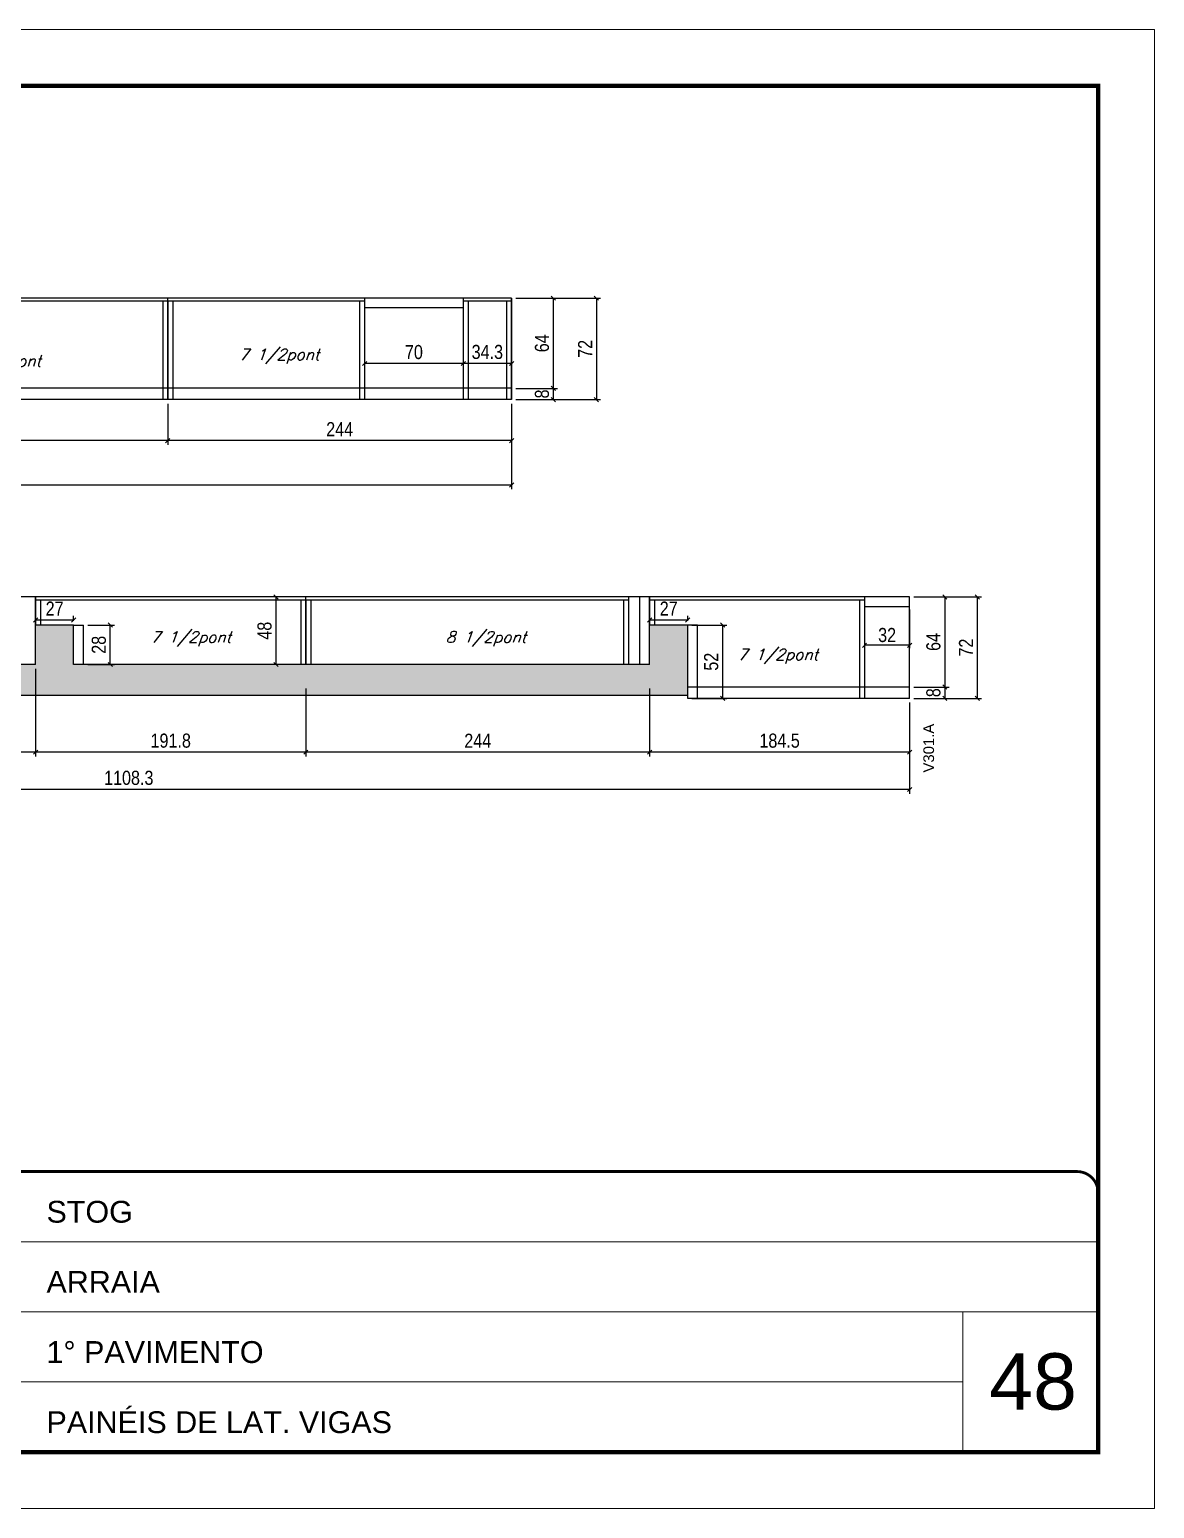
# Model space of a CAD drawing. Extents: x -3394 to 16474, y -5031 to 14397.
# Drawn here: x 9714 to 10512, y 712 to 1762 of the extents above; entities that cross this region are included whole.
import ezdxf

# ---------------------------------------------------------------- set-up
doc = ezdxf.new("R2010")
doc.units = 0
doc.linetypes.add('CONTINUO', pattern=[0])
doc.linetypes.add('DASHED', pattern=[0.75, 0.5, -0.25])
doc.layers.get('0').update_dxf_attribs({"linetype": 'CONTINUOUS'})
doc.layers.get('Defpoints').update_dxf_attribs({"linetype": 'CONTINUOUS'})
for name, color, linetype, lineweight in [('CARIMBO', 255, 'CONTINUOUS', 9), ('Folhas', 255, 'CONTINUOUS', 9), ('SARRAFO DE PRESSAO', 251, 'DASHED', 9)]:
    doc.layers.add(name, color=color, linetype=linetype, lineweight=lineweight)
for name, color, linetype in [('COTA', 241, 'CONTINUOUS'), ('NOMENCLATURA', 7, 'CONTINUOUS'), ('Painéis', 200, 'CONTINUOUS'), ('SARR_2.2x7', 40, 'CONTINUOUS'), ('SARR_3.5x7', 81, 'CONTINUOUS'), ('texto', 7, 'CONTINUOUS')]:
    doc.layers.add(name, color=color, linetype=linetype)
doc.styles.add('ARIAL', font='arial.ttf')
doc.styles.add('COTA TECNICA', font='techl___.ttf', dxfattribs={"height": 10})
doc.styles.add('ROMANS', font='romans.shx')
doc.dimstyles.new('PAINEL', dxfattribs={"dimtxt": 10, "dimasz": 3, "dimexe": 3, "dimexo": 3, "dimgap": 3, "dimtad": 1, "dimdec": 1, "dimzin": 12, "dimdsep": 46, "dimtxsty": 'COTA TECNICA', "dimblk1": 'OBLIQUE', "dimblk2": 'OBLIQUE', "dimsah": 1, "dimcen": 0.9, "dimclrd": 4, "dimclre": 4, "dimclrt": 240, "dimadec": 1, "dimazin": 3, "dimtfac": 1, "dimtdec": 1, "dimtmove": 0, "dimatfit": 3, "dimfxl": 1, "dimtolj": 1, "dimtzin": 12, "dimarcsym": 0})

# ---------------------------------------------------------------- blocks, each defined once
blk = doc.blocks.new('9999999999')
at = {"color": 30, "linetype": 'CONTINUO'}
for p, q in [((98564.6, 34379.6), (99584, 34379.6)), ((98564.6, 34329.8), (99488, 34329.8)), ((99584, 34329.8), (99488, 34329.8)), ((99488, 34329.8), (99488, 34230.2)), ((98564.6, 34280), (99488, 34280))]:
    blk.add_line(p, q, dxfattribs=at)
at = {"color": 30, "linetype": 'CONTINUO', "const_width": 2}
blk.add_lwpolyline([(99584, 34230.2), (99584, 34414.4, 0.414214), (99569, 34429.4), (98229, 34429.4, 0.414214), (98214, 34414.4), (98214, 34245.2, 0.414214), (98229, 34230.2), (99584, 34230.2)], format="xyb", dxfattribs=at)
at = {"layer": 'Folhas'}
blk.add_lwpolyline([(98139, 34190.2), (99624, 34190.2), (99624, 35240.2), (98139, 35240.2)], close=True, dxfattribs=at)
at = {"layer": 'Folhas', "color": 30, "const_width": 3}
blk.add_lwpolyline([(98214, 34230.2), (99584, 34230.2), (99584, 35200.2), (98214, 35200.2)], close=True, dxfattribs=at)
at = {"color": 7, "linetype": 'Continuous', "ltscale": 5, "style": 'ARIAL'}
for s, height, p in [('STOG', 15.48, (98837.7, 34393.1)), ('ARRAIA', 15.48, (98837.7, 34343.3)), ('1° PAVIMENTO', 15.483, (98837.7, 34293.5)), ('PAINÉIS DE LAT. VIGAS', 15.483, (98837.7, 34243.7))]:
    blk.add_text(s, height=height, dxfattribs=at).set_placement(p)
blk = doc.blocks.new('_Oblique')
at = {"color": 0, "linetype": 'ByBlock', "lineweight": -2}
blk.add_line((-0.5, -0.5), (0.5, 0.5), dxfattribs=at)
blk = doc.blocks.new('*D1568')
at = {"layer": 'COTA', "color": 4, "linetype": 'ByBlock', "lineweight": -2, "transparency": 16777216}
for p, q in [((10154, 1284.4), (10154, 1246.2)), ((10338.5, 1284.4), (10338.5, 1246.2)), ((10338.5, 1249.2), (10154, 1249.2))]:
    blk.add_line(p, q, dxfattribs=at)
at = {"layer": 'Defpoints', "color": 0, "linetype": 'ByBlock', "transparency": 16777216}
for p in [(10154, 1287.4), (10338.5, 1287.4), (10154, 1249.2)]:
    blk.add_point(p, dxfattribs=at)
at = {"layer": 'COTA', "color": 4, "linetype": 'ByBlock', "lineweight": -2, "transparency": 16777216, "xscale": 3, "yscale": 3, "zscale": 3, "rotation": 180}
blk.add_blockref('_Oblique', (10154, 1249.2), dxfattribs=at)
at = {"layer": 'COTA', "color": 4, "linetype": 'ByBlock', "lineweight": -2, "transparency": 16777216, "xscale": 3, "yscale": 3, "zscale": 3}
blk.add_blockref('_Oblique', (10338.5, 1249.2), dxfattribs=at)
at = {"layer": 'COTA', "color": 240, "linetype": 'ByBlock', "transparency": 16777216, "insert": (10246.2, 1257.3), "char_height": 10, "attachment_point": 5, "style": 'COTA TECNICA'}
blk.add_mtext('\\A1;184.5', dxfattribs=at)
blk = doc.blocks.new('*D1492')
at = {"layer": 'COTA', "color": 4, "linetype": 'ByBlock', "lineweight": -2, "transparency": 16777216}
for p, q in [((9910, 1294.4), (9910, 1246.2)), ((10154, 1294.4), (10154, 1246.2)), ((10154, 1249.2), (9910, 1249.2))]:
    blk.add_line(p, q, dxfattribs=at)
at = {"layer": 'Defpoints', "color": 0, "linetype": 'ByBlock', "transparency": 16777216}
for p in [(9910, 1297.4), (10154, 1297.4), (9910, 1249.2)]:
    blk.add_point(p, dxfattribs=at)
at = {"layer": 'COTA', "color": 4, "linetype": 'ByBlock', "lineweight": -2, "transparency": 16777216, "xscale": 3, "yscale": 3, "zscale": 3, "rotation": 180}
blk.add_blockref('_Oblique', (9910, 1249.2), dxfattribs=at)
at = {"layer": 'COTA', "color": 4, "linetype": 'ByBlock', "lineweight": -2, "transparency": 16777216, "xscale": 3, "yscale": 3, "zscale": 3}
blk.add_blockref('_Oblique', (10154, 1249.2), dxfattribs=at)
at = {"layer": 'COTA', "color": 240, "linetype": 'ByBlock', "transparency": 16777216, "insert": (10032, 1257.3), "char_height": 10, "attachment_point": 5, "style": 'COTA TECNICA'}
blk.add_mtext('\\A1;244', dxfattribs=at)
blk = doc.blocks.new('*D1493')
at = {"layer": 'COTA', "color": 4, "linetype": 'ByBlock', "lineweight": -2, "transparency": 16777216}
for p, q in [((9718.2, 1308.4), (9718.2, 1246.2)), ((9910, 1294.4), (9910, 1246.2)), ((9910, 1249.2), (9718.2, 1249.2))]:
    blk.add_line(p, q, dxfattribs=at)
at = {"layer": 'Defpoints', "color": 0, "linetype": 'ByBlock', "transparency": 16777216}
for p in [(9718.2, 1311.4), (9910, 1297.4), (9718.2, 1249.2)]:
    blk.add_point(p, dxfattribs=at)
at = {"layer": 'COTA', "color": 4, "linetype": 'ByBlock', "lineweight": -2, "transparency": 16777216, "xscale": 3, "yscale": 3, "zscale": 3, "rotation": 180}
blk.add_blockref('_Oblique', (9718.2, 1249.2), dxfattribs=at)
at = {"layer": 'COTA', "color": 4, "linetype": 'ByBlock', "lineweight": -2, "transparency": 16777216, "xscale": 3, "yscale": 3, "zscale": 3}
blk.add_blockref('_Oblique', (9910, 1249.2), dxfattribs=at)
at = {"layer": 'COTA', "color": 240, "linetype": 'ByBlock', "transparency": 16777216, "insert": (9814.1, 1257.3), "char_height": 10, "attachment_point": 5, "style": 'COTA TECNICA'}
blk.add_mtext('\\A1;191.8', dxfattribs=at)
blk = doc.blocks.new('*D1494')
at = {"layer": 'COTA', "color": 4, "linetype": 'ByBlock', "lineweight": -2, "transparency": 16777216}
for p, q in [((9812, 1496.5), (9812, 1467.4)), ((10056, 1496.5), (10056, 1467.4)), ((10056, 1470.4), (9812, 1470.4))]:
    blk.add_line(p, q, dxfattribs=at)
at = {"layer": 'Defpoints', "color": 0, "linetype": 'ByBlock', "transparency": 16777216}
for p in [(9812, 1499.5), (10056, 1499.5), (9812, 1470.4)]:
    blk.add_point(p, dxfattribs=at)
at = {"layer": 'COTA', "color": 4, "linetype": 'ByBlock', "lineweight": -2, "transparency": 16777216, "xscale": 3, "yscale": 3, "zscale": 3, "rotation": 180}
blk.add_blockref('_Oblique', (9812, 1470.4), dxfattribs=at)
at = {"layer": 'COTA', "color": 4, "linetype": 'ByBlock', "lineweight": -2, "transparency": 16777216, "xscale": 3, "yscale": 3, "zscale": 3}
blk.add_blockref('_Oblique', (10056, 1470.4), dxfattribs=at)
at = {"layer": 'COTA', "color": 240, "linetype": 'ByBlock', "transparency": 16777216, "insert": (9934, 1478.5), "char_height": 10, "attachment_point": 5, "style": 'COTA TECNICA'}
blk.add_mtext('\\A1;244', dxfattribs=at)
blk = doc.blocks.new('*D1495')
at = {"layer": 'COTA', "color": 4, "linetype": 'ByBlock', "lineweight": -2, "transparency": 16777216}
for p, q in [((9568, 1496.5), (9568, 1467.4)), ((9812, 1496.5), (9812, 1467.4)), ((9812, 1470.4), (9568, 1470.4))]:
    blk.add_line(p, q, dxfattribs=at)
at = {"layer": 'Defpoints', "color": 0, "linetype": 'ByBlock', "transparency": 16777216}
for p in [(9568, 1499.5), (9812, 1499.5), (9568, 1470.4)]:
    blk.add_point(p, dxfattribs=at)
at = {"layer": 'COTA', "color": 4, "linetype": 'ByBlock', "lineweight": -2, "transparency": 16777216, "xscale": 3, "yscale": 3, "zscale": 3, "rotation": 180}
blk.add_blockref('_Oblique', (9568, 1470.4), dxfattribs=at)
at = {"layer": 'COTA', "color": 4, "linetype": 'ByBlock', "lineweight": -2, "transparency": 16777216, "xscale": 3, "yscale": 3, "zscale": 3}
blk.add_blockref('_Oblique', (9812, 1470.4), dxfattribs=at)
at = {"layer": 'COTA', "color": 240, "linetype": 'ByBlock', "transparency": 16777216, "insert": (9690, 1478.5), "char_height": 10, "attachment_point": 5, "style": 'COTA TECNICA'}
blk.add_mtext('\\A1;244', dxfattribs=at)
blk = doc.blocks.new('*D1497')
at = {"layer": 'COTA', "color": 4, "linetype": 'ByBlock', "lineweight": -2, "transparency": 16777216}
for p, q in [((9474.2, 1287.4), (9474.2, 1246.2)), ((9718.2, 1287.4), (9718.2, 1246.2)), ((9718.2, 1249.2), (9474.2, 1249.2))]:
    blk.add_line(p, q, dxfattribs=at)
at = {"layer": 'Defpoints', "color": 0, "linetype": 'ByBlock', "transparency": 16777216}
for p in [(9474.2, 1290.4), (9718.2, 1290.4), (9474.2, 1249.2)]:
    blk.add_point(p, dxfattribs=at)
at = {"layer": 'COTA', "color": 4, "linetype": 'ByBlock', "lineweight": -2, "transparency": 16777216, "xscale": 3, "yscale": 3, "zscale": 3, "rotation": 180}
blk.add_blockref('_Oblique', (9474.2, 1249.2), dxfattribs=at)
at = {"layer": 'COTA', "color": 4, "linetype": 'ByBlock', "lineweight": -2, "transparency": 16777216, "xscale": 3, "yscale": 3, "zscale": 3}
blk.add_blockref('_Oblique', (9718.2, 1249.2), dxfattribs=at)
at = {"layer": 'COTA', "color": 240, "linetype": 'ByBlock', "transparency": 16777216, "insert": (9596.2, 1257.3), "char_height": 10, "attachment_point": 5, "style": 'COTA TECNICA'}
blk.add_mtext('\\A1;244', dxfattribs=at)
blk = doc.blocks.new('*D1499')
at = {"layer": 'COTA', "color": 4, "linetype": 'ByBlock', "lineweight": -2, "transparency": 16777216}
for p, q in [((9230.2, 1287.4), (9230.2, 1219.7)), ((10338.5, 1284.4), (10338.5, 1219.7)), ((10338.5, 1222.7), (9230.2, 1222.7))]:
    blk.add_line(p, q, dxfattribs=at)
at = {"layer": 'Defpoints', "color": 0, "linetype": 'ByBlock', "transparency": 16777216}
for p in [(9230.2, 1290.4), (10338.5, 1287.4), (9230.2, 1222.7)]:
    blk.add_point(p, dxfattribs=at)
at = {"layer": 'COTA', "color": 4, "linetype": 'ByBlock', "lineweight": -2, "transparency": 16777216, "xscale": 3, "yscale": 3, "zscale": 3, "rotation": 180}
blk.add_blockref('_Oblique', (9230.2, 1222.7), dxfattribs=at)
at = {"layer": 'COTA', "color": 4, "linetype": 'ByBlock', "lineweight": -2, "transparency": 16777216, "xscale": 3, "yscale": 3, "zscale": 3}
blk.add_blockref('_Oblique', (10338.5, 1222.7), dxfattribs=at)
at = {"layer": 'COTA', "color": 240, "linetype": 'ByBlock', "transparency": 16777216, "insert": (9784.3, 1230.9), "char_height": 10, "attachment_point": 5, "style": 'COTA TECNICA'}
blk.add_mtext('\\A1;1108.3', dxfattribs=at)
blk = doc.blocks.new('*D1502')
at = {"layer": 'COTA', "color": 4, "linetype": 'ByBlock', "lineweight": -2, "transparency": 16777216}
for p, q in [((9236.2, 1524.5), (9236.2, 1435.8)), ((10056, 1496.5), (10056, 1435.8)), ((10056, 1438.8), (9236.2, 1438.8))]:
    blk.add_line(p, q, dxfattribs=at)
at = {"layer": 'Defpoints', "color": 0, "linetype": 'ByBlock', "transparency": 16777216}
for p in [(9236.2, 1527.5), (10056, 1499.5), (9236.2, 1438.8)]:
    blk.add_point(p, dxfattribs=at)
at = {"layer": 'COTA', "color": 4, "linetype": 'ByBlock', "lineweight": -2, "transparency": 16777216, "xscale": 3, "yscale": 3, "zscale": 3, "rotation": 180}
blk.add_blockref('_Oblique', (9236.2, 1438.8), dxfattribs=at)
at = {"layer": 'COTA', "color": 4, "linetype": 'ByBlock', "lineweight": -2, "transparency": 16777216, "xscale": 3, "yscale": 3, "zscale": 3}
blk.add_blockref('_Oblique', (10056, 1438.8), dxfattribs=at)
at = {"layer": 'COTA', "color": 240, "linetype": 'ByBlock', "transparency": 16777216, "insert": (9646.1, 1446.9), "char_height": 10, "attachment_point": 5, "style": 'COTA TECNICA'}
blk.add_mtext('\\A1;819.8', dxfattribs=at)
blk = doc.blocks.new('*D1569')
at = {"layer": 'COTA', "color": 4, "lineweight": -2, "transparency": 16777216}
for p, q in [((10341.5, 1359.4), (10389.6, 1359.4)), ((10386.6, 1287.4), (10386.6, 1359.4)), ((10341.5, 1287.4), (10389.6, 1287.4))]:
    blk.add_line(p, q, dxfattribs=at)
at = {"layer": 'Defpoints', "color": 0, "transparency": 16777216}
for p in [(10338.5, 1359.4), (10386.6, 1359.4), (10338.5, 1287.4)]:
    blk.add_point(p, dxfattribs=at)
at = {"layer": 'COTA', "color": 4, "lineweight": -2, "transparency": 16777216, "xscale": 3, "yscale": 3, "zscale": 3}
for p, rotation in [((10386.6, 1359.4), 90), ((10386.6, 1287.4), 270)]:
    blk.add_blockref('_Oblique', p, dxfattribs=dict(at, rotation=rotation))
at = {"layer": 'COTA', "color": 240, "transparency": 16777216, "insert": (10378.5, 1323.4), "char_height": 10, "attachment_point": 5, "rotation": 90, "style": 'COTA TECNICA'}
blk.add_mtext('\\A1;72', dxfattribs=at)
blk = doc.blocks.new('*D1570')
at = {"layer": 'COTA', "color": 4, "lineweight": -2, "transparency": 16777216}
for p, q in [((9907, 1359.4), (9885.8, 1359.4)), ((9888.8, 1359.4), (9888.8, 1311.4)), ((9907, 1311.4), (9885.8, 1311.4))]:
    blk.add_line(p, q, dxfattribs=at)
at = {"layer": 'Defpoints', "color": 0, "transparency": 16777216}
for p in [(9910, 1359.4), (9888.8, 1311.4), (9910, 1311.4)]:
    blk.add_point(p, dxfattribs=at)
at = {"layer": 'COTA', "color": 4, "lineweight": -2, "transparency": 16777216, "xscale": 3, "yscale": 3, "zscale": 3}
for p, rotation in [((9888.8, 1359.4), 90), ((9888.8, 1311.4), 270)]:
    blk.add_blockref('_Oblique', p, dxfattribs=dict(at, rotation=rotation))
at = {"layer": 'COTA', "color": 240, "transparency": 16777216, "insert": (9880.7, 1335.4), "char_height": 10, "attachment_point": 5, "rotation": 90, "style": 'COTA TECNICA'}
blk.add_mtext('\\A1;48', dxfattribs=at)
blk = doc.blocks.new('*D1572')
at = {"layer": 'COTA', "color": 4, "lineweight": -2, "transparency": 16777216}
for p, q in [((10184, 1339.4), (10208.8, 1339.4)), ((10205.8, 1339.4), (10205.8, 1287.4)), ((10184, 1287.4), (10208.8, 1287.4))]:
    blk.add_line(p, q, dxfattribs=at)
at = {"layer": 'Defpoints', "color": 0, "transparency": 16777216}
for p in [(10181, 1339.4), (10181, 1287.4), (10205.8, 1287.4)]:
    blk.add_point(p, dxfattribs=at)
at = {"layer": 'COTA', "color": 4, "lineweight": -2, "transparency": 16777216, "xscale": 3, "yscale": 3, "zscale": 3}
for p, rotation in [((10205.8, 1339.4), 90), ((10205.8, 1287.4), 270)]:
    blk.add_blockref('_Oblique', p, dxfattribs=dict(at, rotation=rotation))
at = {"layer": 'COTA', "color": 240, "transparency": 16777216, "insert": (10197.7, 1313.4), "char_height": 10, "attachment_point": 5, "rotation": 90, "style": 'COTA TECNICA'}
blk.add_mtext('\\A1;52', dxfattribs=at)
blk = doc.blocks.new('*D1573')
at = {"layer": 'COTA', "color": 4, "lineweight": -2, "transparency": 16777216}
for p, q in [((10154, 1342.4), (10154, 1346)), ((10181, 1342.4), (10181, 1346)), ((10181, 1343), (10154, 1343))]:
    blk.add_line(p, q, dxfattribs=at)
at = {"layer": 'Defpoints', "color": 0, "transparency": 16777216}
for p in [(10154, 1343), (10154, 1339.4), (10181, 1339.4)]:
    blk.add_point(p, dxfattribs=at)
at = {"layer": 'COTA', "color": 4, "lineweight": -2, "transparency": 16777216, "xscale": 3, "yscale": 3, "zscale": 3, "rotation": 180}
blk.add_blockref('_Oblique', (10154, 1343), dxfattribs=at)
at = {"layer": 'COTA', "color": 4, "lineweight": -2, "transparency": 16777216, "xscale": 3, "yscale": 3, "zscale": 3}
blk.add_blockref('_Oblique', (10181, 1343), dxfattribs=at)
at = {"layer": 'COTA', "color": 240, "transparency": 16777216, "insert": (10167.5, 1351.1), "char_height": 10, "attachment_point": 5, "style": 'COTA TECNICA'}
blk.add_mtext('\\A1;27', dxfattribs=at)
blk = doc.blocks.new('*D1574')
at = {"layer": 'COTA', "color": 4, "lineweight": -2, "transparency": 16777216}
for p, q in [((9755.2, 1339.4), (9774.2, 1339.4)), ((9771.2, 1311.4), (9771.2, 1339.4)), ((9755.2, 1311.4), (9774.2, 1311.4))]:
    blk.add_line(p, q, dxfattribs=at)
at = {"layer": 'Defpoints', "color": 0, "transparency": 16777216}
for p in [(9752.2, 1339.4), (9771.2, 1339.4), (9752.2, 1311.4)]:
    blk.add_point(p, dxfattribs=at)
at = {"layer": 'COTA', "color": 4, "lineweight": -2, "transparency": 16777216, "xscale": 3, "yscale": 3, "zscale": 3}
for p, rotation in [((9771.2, 1339.4), 90), ((9771.2, 1311.4), 270)]:
    blk.add_blockref('_Oblique', p, dxfattribs=dict(at, rotation=rotation))
at = {"layer": 'COTA', "color": 240, "transparency": 16777216, "insert": (9763.1, 1325.4), "char_height": 10, "attachment_point": 5, "rotation": 90, "style": 'COTA TECNICA'}
blk.add_mtext('\\A1;28', dxfattribs=at)
blk = doc.blocks.new('*D1575')
at = {"layer": 'COTA', "color": 4, "lineweight": -2, "transparency": 16777216}
for p, q in [((9718.2, 1342.4), (9718.2, 1346)), ((9745.2, 1342.4), (9745.2, 1346)), ((9745.2, 1343), (9718.2, 1343))]:
    blk.add_line(p, q, dxfattribs=at)
at = {"layer": 'Defpoints', "color": 0, "transparency": 16777216}
for p in [(9718.2, 1343), (9718.2, 1339.4), (9745.2, 1339.4)]:
    blk.add_point(p, dxfattribs=at)
at = {"layer": 'COTA', "color": 4, "lineweight": -2, "transparency": 16777216, "xscale": 3, "yscale": 3, "zscale": 3, "rotation": 180}
blk.add_blockref('_Oblique', (9718.2, 1343), dxfattribs=at)
at = {"layer": 'COTA', "color": 4, "lineweight": -2, "transparency": 16777216, "xscale": 3, "yscale": 3, "zscale": 3}
blk.add_blockref('_Oblique', (9745.2, 1343), dxfattribs=at)
at = {"layer": 'COTA', "color": 240, "transparency": 16777216, "insert": (9731.7, 1351.1), "char_height": 10, "attachment_point": 5, "style": 'COTA TECNICA'}
blk.add_mtext('\\A1;27', dxfattribs=at)
blk = doc.blocks.new('*D1583')
at = {"layer": 'COTA', "color": 4, "lineweight": -2, "transparency": 16777216}
for p, q in [((10021.7, 1532.5), (10021.7, 1522.1)), ((10056, 1525.1), (10021.7, 1525.1)), ((10056, 1532.5), (10056, 1522.1))]:
    blk.add_line(p, q, dxfattribs=at)
at = {"layer": 'Defpoints', "color": 0, "transparency": 16777216}
for p in [(10021.7, 1535.5), (10056, 1535.5), (10021.7, 1525.1)]:
    blk.add_point(p, dxfattribs=at)
at = {"layer": 'COTA', "color": 4, "lineweight": -2, "transparency": 16777216, "xscale": 3, "yscale": 3, "zscale": 3, "rotation": 180}
blk.add_blockref('_Oblique', (10021.7, 1525.1), dxfattribs=at)
at = {"layer": 'COTA', "color": 4, "lineweight": -2, "transparency": 16777216, "xscale": 3, "yscale": 3, "zscale": 3}
blk.add_blockref('_Oblique', (10056, 1525.1), dxfattribs=at)
at = {"layer": 'COTA', "color": 240, "transparency": 16777216, "insert": (10038.8, 1533.3), "char_height": 10, "attachment_point": 5, "style": 'COTA TECNICA'}
blk.add_mtext('\\A1;34.3', dxfattribs=at)
blk = doc.blocks.new('*D1584')
at = {"layer": 'COTA', "color": 4, "lineweight": -2, "transparency": 16777216}
for p, q in [((9951.7, 1530.3), (9951.7, 1522.1)), ((10021.7, 1525.1), (9951.7, 1525.1)), ((10021.7, 1532.5), (10021.7, 1522.1))]:
    blk.add_line(p, q, dxfattribs=at)
at = {"layer": 'Defpoints', "color": 0, "transparency": 16777216}
for p in [(9951.7, 1533.3), (10021.7, 1535.5), (9951.7, 1525.1)]:
    blk.add_point(p, dxfattribs=at)
at = {"layer": 'COTA', "color": 4, "lineweight": -2, "transparency": 16777216, "xscale": 3, "yscale": 3, "zscale": 3, "rotation": 180}
blk.add_blockref('_Oblique', (9951.7, 1525.1), dxfattribs=at)
at = {"layer": 'COTA', "color": 4, "lineweight": -2, "transparency": 16777216, "xscale": 3, "yscale": 3, "zscale": 3}
blk.add_blockref('_Oblique', (10021.7, 1525.1), dxfattribs=at)
at = {"layer": 'COTA', "color": 240, "transparency": 16777216, "insert": (9986.7, 1533.2), "char_height": 10, "attachment_point": 5, "style": 'COTA TECNICA'}
blk.add_mtext('\\A1;70', dxfattribs=at)
blk = doc.blocks.new('*D1587')
at = {"layer": 'COTA', "color": 4, "lineweight": -2, "transparency": 16777216}
for p, q in [((10059, 1571.5), (10119.2, 1571.5)), ((10116.2, 1571.5), (10116.2, 1499.5)), ((10059, 1499.5), (10119.2, 1499.5))]:
    blk.add_line(p, q, dxfattribs=at)
at = {"layer": 'Defpoints', "color": 0, "transparency": 16777216}
for p in [(10056, 1571.5), (10056, 1499.5), (10116.2, 1499.5)]:
    blk.add_point(p, dxfattribs=at)
at = {"layer": 'COTA', "color": 4, "lineweight": -2, "transparency": 16777216, "xscale": 3, "yscale": 3, "zscale": 3}
for p, rotation in [((10116.2, 1571.5), 90), ((10116.2, 1499.5), 270)]:
    blk.add_blockref('_Oblique', p, dxfattribs=dict(at, rotation=rotation))
at = {"layer": 'COTA', "color": 240, "transparency": 16777216, "insert": (10108.2, 1535.5), "char_height": 10, "attachment_point": 5, "rotation": 90, "style": 'COTA TECNICA'}
blk.add_mtext('\\A1;72', dxfattribs=at)
blk = doc.blocks.new('*D1596')
at = {"layer": 'COTA', "color": 4, "lineweight": -2, "transparency": 16777216}
for p, q in [((10059, 1507.5), (10088.7, 1507.5)), ((10085.7, 1499.5), (10085.7, 1507.5)), ((10059, 1499.5), (10088.7, 1499.5))]:
    blk.add_line(p, q, dxfattribs=at)
at = {"layer": 'Defpoints', "color": 0, "transparency": 16777216}
for p in [(10056, 1507.5), (10085.7, 1507.5), (10056, 1499.5)]:
    blk.add_point(p, dxfattribs=at)
at = {"layer": 'COTA', "color": 4, "lineweight": -2, "transparency": 16777216, "xscale": 3, "yscale": 3, "zscale": 3}
for p, rotation in [((10085.7, 1507.5), 90), ((10085.7, 1499.5), 270)]:
    blk.add_blockref('_Oblique', p, dxfattribs=dict(at, rotation=rotation))
at = {"layer": 'COTA', "color": 240, "transparency": 16777216, "insert": (10077.6, 1503.5), "char_height": 10, "attachment_point": 5, "rotation": 90, "style": 'COTA TECNICA'}
blk.add_mtext('\\A1;8', dxfattribs=at)
blk = doc.blocks.new('*D1597')
at = {"layer": 'COTA', "color": 4, "lineweight": -2, "transparency": 16777216}
for p, q in [((10059, 1571.5), (10088.7, 1571.5)), ((10085.7, 1507.5), (10085.7, 1571.5)), ((10059, 1507.5), (10088.7, 1507.5))]:
    blk.add_line(p, q, dxfattribs=at)
at = {"layer": 'Defpoints', "color": 0, "transparency": 16777216}
for p in [(10056, 1571.5), (10085.7, 1571.5), (10056, 1507.5)]:
    blk.add_point(p, dxfattribs=at)
at = {"layer": 'COTA', "color": 4, "lineweight": -2, "transparency": 16777216, "xscale": 3, "yscale": 3, "zscale": 3}
for p, rotation in [((10085.7, 1571.5), 90), ((10085.7, 1507.5), 270)]:
    blk.add_blockref('_Oblique', p, dxfattribs=dict(at, rotation=rotation))
at = {"layer": 'COTA', "color": 240, "transparency": 16777216, "insert": (10077.6, 1539.5), "char_height": 10, "attachment_point": 5, "rotation": 90, "style": 'COTA TECNICA'}
blk.add_mtext('\\A1;64', dxfattribs=at)
blk = doc.blocks.new('*D1600')
at = {"layer": 'COTA', "color": 4, "lineweight": -2, "transparency": 16777216}
for p, q in [((10341.5, 1359.4), (10366.5, 1359.4)), ((10363.5, 1359.4), (10363.5, 1295.4)), ((10341.5, 1295.4), (10366.5, 1295.4))]:
    blk.add_line(p, q, dxfattribs=at)
at = {"layer": 'Defpoints', "color": 0, "transparency": 16777216}
for p in [(10338.5, 1359.4), (10338.5, 1295.4), (10363.5, 1295.4)]:
    blk.add_point(p, dxfattribs=at)
at = {"layer": 'COTA', "color": 4, "lineweight": -2, "transparency": 16777216, "xscale": 3, "yscale": 3, "zscale": 3}
for p, rotation in [((10363.5, 1359.4), 90), ((10363.5, 1295.4), 270)]:
    blk.add_blockref('_Oblique', p, dxfattribs=dict(at, rotation=rotation))
at = {"layer": 'COTA', "color": 240, "transparency": 16777216, "insert": (10355.4, 1327.4), "char_height": 10, "attachment_point": 5, "rotation": 90, "style": 'COTA TECNICA'}
blk.add_mtext('\\A1;64', dxfattribs=at)
blk = doc.blocks.new('*D1601')
at = {"layer": 'COTA', "color": 4, "lineweight": -2, "transparency": 16777216}
for p, q in [((10341.5, 1295.4), (10366.5, 1295.4)), ((10363.5, 1295.4), (10363.5, 1287.4)), ((10341.5, 1287.4), (10366.5, 1287.4))]:
    blk.add_line(p, q, dxfattribs=at)
at = {"layer": 'Defpoints', "color": 0, "transparency": 16777216}
for p in [(10338.5, 1295.4), (10338.5, 1287.4), (10363.5, 1287.4)]:
    blk.add_point(p, dxfattribs=at)
at = {"layer": 'COTA', "color": 4, "lineweight": -2, "transparency": 16777216, "xscale": 3, "yscale": 3, "zscale": 3}
for p, rotation in [((10363.5, 1295.4), 90), ((10363.5, 1287.4), 270)]:
    blk.add_blockref('_Oblique', p, dxfattribs=dict(at, rotation=rotation))
at = {"layer": 'COTA', "color": 240, "transparency": 16777216, "insert": (10355.4, 1291.4), "char_height": 10, "attachment_point": 5, "rotation": 90, "style": 'COTA TECNICA'}
blk.add_mtext('\\A1;8', dxfattribs=at)
blk = doc.blocks.new('*D2073')
at = {"layer": 'COTA', "color": 4, "linetype": 'Continuous', "lineweight": -2, "transparency": 16777216}
for p, q in [((10306.5, 1350.4), (10306.5, 1323.1)), ((10338.5, 1350.4), (10338.5, 1323.1)), ((10338.5, 1325.1), (10306.5, 1325.1))]:
    blk.add_line(p, q, dxfattribs=at)
at = {"layer": 'Defpoints', "color": 0, "linetype": 'Continuous', "transparency": 16777216}
for p in [(10306.5, 1352.4), (10338.5, 1352.4), (10306.5, 1325.1)]:
    blk.add_point(p, dxfattribs=at)
at = {"layer": 'COTA', "color": 4, "linetype": 'Continuous', "lineweight": -2, "transparency": 16777216, "xscale": 3, "yscale": 3, "zscale": 3, "rotation": 180}
blk.add_blockref('_Oblique', (10306.5, 1325.1), dxfattribs=at)
at = {"layer": 'COTA', "color": 4, "linetype": 'Continuous', "lineweight": -2, "transparency": 16777216, "xscale": 3, "yscale": 3, "zscale": 3}
blk.add_blockref('_Oblique', (10338.5, 1325.1), dxfattribs=at)
at = {"layer": 'COTA', "color": 240, "linetype": 'Continuous', "transparency": 16777216, "insert": (10322.5, 1332.3), "char_height": 10, "attachment_point": 5, "style": 'COTA TECNICA'}
blk.add_mtext('\\A1;32', dxfattribs=at)

msp = doc.modelspace()

# ---------------------------------------------------------------- hatches: boundary and pattern name
at = {"layer": 'COTA', "linetype": 'Continuous'}
h = msp.add_hatch(dxfattribs=at)
h.set_pattern_fill('AR-CONC', color=256, scale=0.05)
h.set_pattern_definition([(50, (5857.208, -4862.023), (9.1092334, -0.796954), [0.9525, -10.4775]), (355, (5857.208, -4862.023), (-1.762171, 9.552842), [0.762, -8.382029]), (100.45144, (5857.967, -4862.09), (7.347062, 8.755888), [0.8095, -8.904512]), (46.1842, (5857.208, -4859.483), (13.553952, -2.102116), [1.42875, -15.71625]), (96.63556, (5858.338, -4859.658), (11.870207, 12.371306), [1.21425, -13.35678]), (351.18415, (5857.208, -4859.483), (11.870207, 12.371306), [1.142998, -12.572987]), (21, (5858.478, -4860.118), (7.5807196, -5.11326), [0.9525, -10.4775]), (326, (5858.478, -4860.118), (3.090101, 9.209398), [0.762, -8.382]), (71.45144, (5859.11, -4860.544), (10.670821, 4.096138), [0.8095, -8.904497]), (37.5, (5857.208, -4862.0232), (0.1544302, 4.227752), [0, -8.2804, 0, -8.509, 0, -8.41375]), (7.5, (5857.208, -4862.023), (3.340983, 5.0090287), [0, -4.8514, 0, -8.0899, 0, -3.20675]), (327.5, (5854.376, -4862.0232), (6.7795298, -0.2864372), [0, -3.175, 0, -9.906, 0, -13.1445]), (317.5, (5853.106, -4862.023), (7.406459, 1.2713246), [0, -4.1275, 0, -6.5786, 0, -9.3345])])
h.paths.add_polyline_path([(10180.99, 1289.39), (10180.99, 1339.39), (10153.99, 1339.39), (10153.99, 1311.39), (9745.19, 1311.39), (9745.19, 1339.39), (9718.19, 1339.39), (9718.19, 1311.39), (9639.99, 1311.39), (9639.99, 1289.39)])

# ---------------------------------------------------------------- linework, layer by layer
msp.add_line((10180.99, 1289.39), (9639.99, 1289.39), dxfattribs=at)
at = {"layer": 'Painéis', "linetype": 'ByBlock'}
for p, q in [((10055.99, 1571.55), (9376.19, 1571.55)), ((9811.99, 1499.55), (9811.99, 1571.55)), ((10055.99, 1499.55), (10055.99, 1571.55)), ((10055.99, 1507.55), (9376.19, 1507.55)), ((10055.99, 1499.55), (9376.19, 1499.55)), ((9718.19, 1359.39), (9230.19, 1359.39)), ((10153.99, 1359.39), (9718.19, 1359.39)), ((9718.19, 1311.39), (9718.19, 1359.39)), ((9909.99, 1311.39), (9909.99, 1359.39)), ((10338.49, 1359.39), (10153.99, 1359.39)), ((10153.99, 1311.39), (10153.99, 1359.39)), ((10338.49, 1287.39), (10338.49, 1359.39)), ((9745.19, 1339.39), (9718.19, 1339.39)), ((9745.19, 1311.39), (9745.19, 1339.39)), ((10180.99, 1339.39), (10153.99, 1339.39)), ((10180.99, 1287.39), (10180.99, 1339.39)), ((9718.19, 1311.39), (9639.99, 1311.39)), ((10153.99, 1311.39), (9745.19, 1311.39)), ((10338.49, 1295.39), (10180.99, 1295.39)), ((10338.49, 1287.39), (10180.99, 1287.39))]:
    msp.add_line(p, q, dxfattribs=at)
at = {"layer": 'SARR_2.2x7', "linetype": 'Continuous'}
for p, q in [((9811.99, 1569.35), (9567.99, 1569.35)), ((9951.69, 1569.35), (9811.99, 1569.35)), ((10021.69, 1564.55), (9951.69, 1564.55)), ((10055.99, 1569.35), (10021.69, 1569.35)), ((9909.99, 1357.19), (9718.19, 1357.19)), ((10138.99, 1357.19), (9909.99, 1357.19)), ((10146.99, 1311.39), (10146.99, 1359.39)), ((10306.49, 1357.19), (10153.99, 1357.19)), ((10338.49, 1352.39), (10306.49, 1352.39)), ((9745.19, 1339.39), (9752.19, 1339.39)), ((9752.19, 1311.39), (9752.19, 1339.39)), ((10187.99, 1339.39), (10180.99, 1339.39)), ((10187.99, 1287.39), (10187.99, 1339.39))]:
    msp.add_line(p, q, dxfattribs=at)
at = {"layer": 'SARR_3.5x7'}
for p, q in [((9808.49, 1569.35), (9808.49, 1499.55)), ((9811.99, 1569.35), (9811.99, 1499.55)), ((9815.49, 1569.35), (9815.49, 1499.55)), ((9948.19, 1569.35), (9948.19, 1499.55)), ((9951.69, 1571.55), (9951.69, 1499.55)), ((10021.69, 1571.55), (10021.69, 1499.55)), ((10025.19, 1569.35), (10025.19, 1499.55)), ((10052.49, 1569.35), (10052.49, 1499.55)), ((10055.99, 1571.55), (10055.99, 1499.55)), ((9811.99, 1499.55), (9808.49, 1499.55)), ((9815.49, 1499.55), (9811.99, 1499.55)), ((10055.99, 1499.55), (10052.49, 1499.55)), ((9718.19, 1359.39), (9718.19, 1339.39)), ((9721.69, 1357.19), (9721.69, 1339.39)), ((9906.49, 1357.19), (9906.49, 1311.39)), ((9909.99, 1357.19), (9909.99, 1311.39)), ((9913.49, 1357.19), (9913.49, 1311.39)), ((10135.49, 1357.19), (10135.49, 1311.39)), ((10138.99, 1359.39), (10138.99, 1311.39)), ((10153.99, 1359.39), (10153.99, 1339.39)), ((10157.49, 1357.19), (10157.49, 1339.39)), ((10302.99, 1357.19), (10302.99, 1287.39)), ((10306.49, 1359.39), (10306.49, 1287.39)), ((9909.99, 1311.39), (9906.49, 1311.39)), ((9913.49, 1311.39), (9909.99, 1311.39)), ((10138.99, 1311.39), (10135.49, 1311.39)), ((10306.49, 1287.39), (10302.99, 1287.39))]:
    msp.add_line(p, q, dxfattribs=at)

# ---------------------------------------------------------------- block references
at = {"layer": 'SARRAFO DE PRESSAO', "color": 6, "linetype": 'ByBlock'}
msp.add_blockref('9999999999', (-89111.77, -33477.98), dxfattribs=at)

# ---------------------------------------------------------------- texts
at = {"layer": 'CARIMBO', "style": 'ARIAL'}
msp.add_text('48', height=40, dxfattribs=at).set_placement((10395.07, 782.37))
at = {"layer": 'NOMENCLATURA', "linetype": 'Continuous', "style": 'ARIAL'}
msp.add_text('V301.A', height=7.567, rotation=90, dxfattribs=at).set_placement((10355.81, 1234.7))
at = {"layer": 'texto', "color": 2, "char_height": 8, "attachment_point": 5, "style": 'ROMANS'}
for s, insert in [('{\\Q19;\\C256;7 1/2pont}', (9891.04, 1530.23)), ('{\\Q19;\\C256;8 1/2pont}', (9693.49, 1525.77)), ('{\\Q19;\\C256;7 1/2pont}', (9828.37, 1329.61)), ('{\\Q19;\\C256;8 1/2pont}', (10037.79, 1329.61)), ('{\\Q19;\\C256;7 1/2pont}', (10244.94, 1317.21))]:
    msp.add_mtext(s, dxfattribs=dict(at, insert=insert))

# ---------------------------------------------------------------- dimensions: what is measured, and where the dimension line sits
at = {"layer": 'COTA'}
for base, p1, p2, angle, picture, middle in [((10116.23, 1499.55), (10055.99, 1571.55), (10055.99, 1499.55), 90, '*D1587', (10108.16, 1535.55)), ((9718.19, 1342.99), (9745.19, 1339.39), (9718.19, 1339.39), 180, '*D1575', (9731.69, 1351.06)), ((9888.8, 1311.39), (9909.99, 1359.39), (9909.99, 1311.39), 90, '*D1570', (9880.7, 1335.39)), ((10153.99, 1343), (10180.99, 1339.39), (10153.99, 1339.39), 180, '*D1573', (10167.49, 1351.08)), ((10386.6, 1359.39), (10338.49, 1287.39), (10338.49, 1359.39), 90, '*D1569', (10378.53, 1323.39)), ((10363.53, 1295.39), (10338.49, 1359.39), (10338.49, 1295.39), 90, '*D1600', (10355.43, 1327.39)), ((9771.2, 1339.39), (9752.19, 1311.39), (9752.19, 1339.39), 90, '*D1574', (9763.1, 1325.39)), ((10205.83, 1287.39), (10180.99, 1339.39), (10180.99, 1287.39), 90, '*D1572', (10197.72, 1313.39))]:
    dim = msp.add_linear_dim(base=base, p1=p1, p2=p2, angle=angle, dimstyle='PAINEL', dxfattribs=at)
    dim.commit()
    dim.dimension.update_dxf_attribs({"geometry": picture, "text_midpoint": middle})
for base, p1, p2, angle, picture, middle in [((10085.66, 1571.55), (10055.99, 1507.55), (10055.99, 1571.55), 90, '*D1597', (10077.55, 1539.55)), ((9951.69, 1525.06), (10021.69, 1535.55), (9951.69, 1533.28), 180, '*D1584', (9986.69, 1533.16))]:
    dim = msp.add_linear_dim(base=base, p1=p1, p2=p2, angle=angle, dimstyle='PAINEL', override={"dimtmove": 1}, dxfattribs=at)
    dim.commit()
    dim.dimension.update_dxf_attribs({"geometry": picture, "text_midpoint": middle})
for base, p1, p2, angle, picture, middle in [((10021.69, 1525.06), (10055.99, 1535.55), (10021.69, 1535.55), 180, '*D1583', (10038.84, 1525.06)), ((10085.66, 1507.55), (10055.99, 1499.55), (10055.99, 1507.55), 90, '*D1596', (10085.66, 1503.55))]:
    dim = msp.add_linear_dim(base=base, p1=p1, p2=p2, angle=angle, dimstyle='PAINEL', dxfattribs=at)
    dim.commit()
    dim.dimension.update_dxf_attribs({"geometry": picture, "text_midpoint": middle, "dimtype": 160})
at = {"layer": 'COTA', "linetype": 'ByBlock'}
for base, p1, p2, picture, middle in [((9236.19, 1438.78), (10055.99, 1499.55), (9236.19, 1527.55), '*D1502', (9646.09, 1446.88)), ((9811.99, 1470.39), (10055.99, 1499.55), (9811.99, 1499.55), '*D1494', (9933.99, 1478.47)), ((9909.99, 1249.2), (10153.99, 1297.39), (9909.99, 1297.39), '*D1492', (10031.99, 1257.27)), ((9230.19, 1222.7), (10338.49, 1287.39), (9230.19, 1290.39), '*D1499', (9784.34, 1230.94)), ((9474.19, 1249.2), (9718.19, 1290.39), (9474.19, 1290.39), '*D1497', (9596.19, 1257.27)), ((10153.99, 1249.2), (10338.49, 1287.39), (10153.99, 1287.39), '*D1568', (10246.24, 1257.33))]:
    dim = msp.add_linear_dim(base=base, p1=p1, p2=p2, angle=180, dimstyle='PAINEL', dxfattribs=at)
    dim.commit()
    dim.dimension.update_dxf_attribs({"geometry": picture, "text_midpoint": middle})
for base, p1, p2, picture, middle in [((9567.99, 1470.39), (9811.99, 1499.55), (9567.99, 1499.55), '*D1495', (9689.99, 1478.47)), ((9718.19, 1249.2), (9909.99, 1297.39), (9718.19, 1311.39), '*D1493', (9814.09, 1257.3))]:
    dim = msp.add_linear_dim(base=base, p1=p1, p2=p2, angle=180, dimstyle='PAINEL', override={"dimtmove": 1}, dxfattribs=at)
    dim.commit()
    dim.dimension.update_dxf_attribs({"geometry": picture, "text_midpoint": middle})
at = {"layer": 'COTA', "linetype": 'Continuous'}
dim = msp.add_linear_dim(base=(10306.49, 1325.06), p1=(10338.49, 1352.39), p2=(10306.49, 1352.39), dimstyle='PAINEL', override={"dimexe": 2, "dimexo": 2, "dimgap": 2, "dimadec": 8, "dimtix": 1, "dimatfit": 2, "dimldrblk": 'Oblique'}, dxfattribs=at)
dim.commit()
dim.dimension.update_dxf_attribs({"geometry": '*D2073', "text_midpoint": (10322.49, 1332.28)})
at = {"layer": 'COTA'}
dim = msp.add_linear_dim(base=(10363.53, 1287.39), p1=(10338.49, 1295.39), p2=(10338.49, 1287.39), angle=90, dimstyle='PAINEL', override={"dimtmove": 1}, dxfattribs=at)
dim.commit()
dim.dimension.update_dxf_attribs({"geometry": '*D1601', "text_midpoint": (10363.53, 1291.39), "dimtype": 160})

doc.saveas('drawing.dxf')
